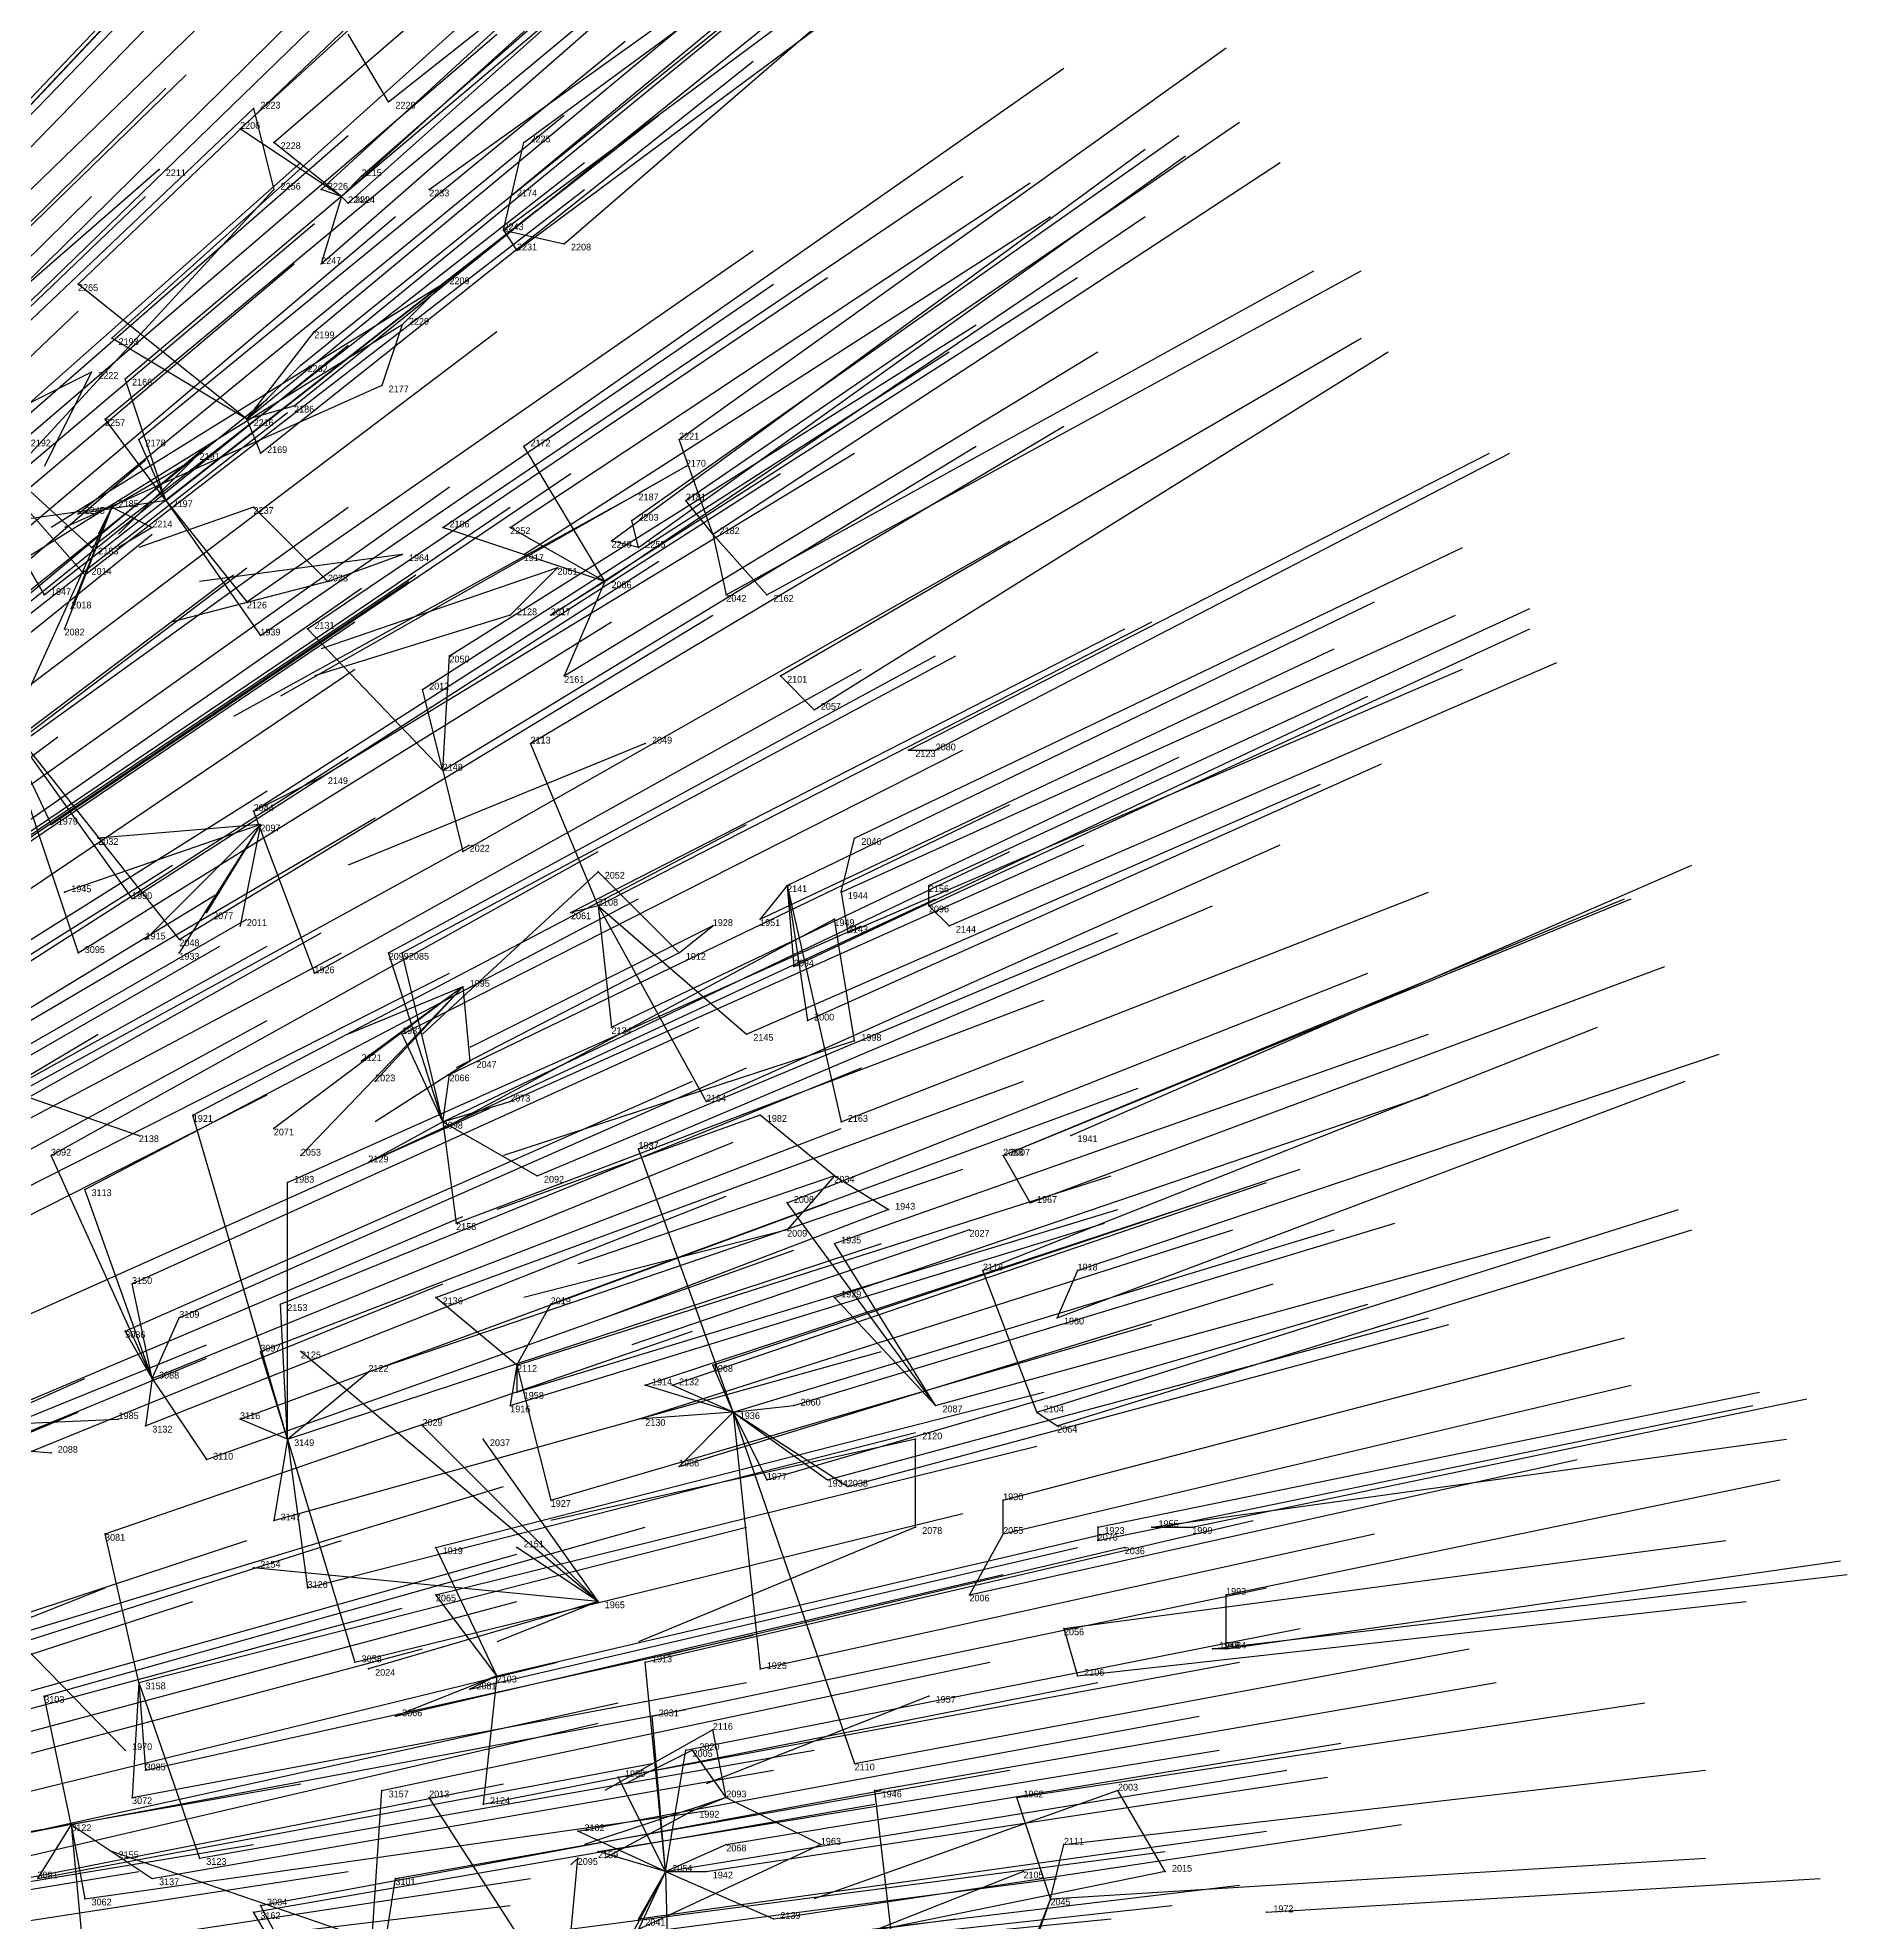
# Model space of a CAD drawing. Extents: x -0.5 to 0.59, y -0.5 to 0.58.
# Drawn here: x 0.311 to 0.579, y 0.0525 to 0.3315 of the extents above; entities that cross this region are included whole.
import ezdxf

# ---------------------------------------------------------------- set-up
doc = ezdxf.new("R2010")
doc.units = 0
for name, color, linetype in [('Facilities', 3, 'CONTINUOUS'), ('Facilities_lines', 3, 'CONTINUOUS'), ('Normals', 1, 'CONTINUOUS'), ('Source_points', 5, 'CONTINUOUS'), ('Text', 3, 'CONTINUOUS')]:
    doc.layers.add(name, color=color, linetype=linetype)

msp = doc.modelspace()

# ---------------------------------------------------------------- linework, layer by layer
at = {"layer": 'Facilities', "color": 3}
for p in [(0.343, 0.321, -1.25), (0.363, 0.322, -1.25), (0.329, 0.312, -1.25), (0.356, 0.308, -1.177), (0.369, 0.309, -1.203), (0.381, 0.308, -1.226), (0.38, 0.303, -1.25), (0.365, 0.289, -1.25), (0.319, 0.282, -1.25), (0.342, 0.275, -1.097), (0.407, 0.268, -1.25), (0.33, 0.263, -1.055), (0.322, 0.262, -1.25), (0.411, 0.258, -1.214), (0.4, 0.256, -1.188), (0.388, 0.253, -1.25), (0.354, 0.251, -1.25), (0.395, 0.251, -1.171), (0.421, 0.237, -1.208), (0.401, 0.227, -1.25), (0.44, 0.226, -1.236), (0.371, 0.223, -1.082), (0.343, 0.217, -1.014), (0.344, 0.215, -1.25), (0.422, 0.206, -1.173), (0.43, 0.205, -1.191), (0.394, 0.203, -1.108), (0.443, 0.203, -1.218), (0.406, 0.196, -1.25), (0.374, 0.191, -1.25), (0.432, 0.183, -1.25), (0.371, 0.171, -1.021), (0.464, 0.169, -1.235), (0.454, 0.166, -1.21), (0.429, 0.163, -1.25), (0.449, 0.155, -1.25), (0.465, 0.149, -1.221), (0.382, 0.135, -1.012), (0.328, 0.133, -0.885), (0.444, 0.129, -1.156), (0.414, 0.128, -1.083), (0.459, 0.128, -1.192), (0.348, 0.124, -0.924), (0.441, 0.111, -1.25), (0.454, 0.11, -1.167), (0.468, 0.111, -1.202), (0.476, 0.111, -1.222), (0.472, 0.108, -1.25), (0.394, 0.1, -1.25), (0.463, 0.096, -1.181), (0.487, 0.093, -1.24), (0.326, 0.088, -0.844), (0.379, 0.089, -0.972), (0.443, 0.086, -1.25), (0.413, 0.071, -1.25), (0.316, 0.067, -0.806), (0.404, 0.06, -1.021), (0.457, 0.06, -1.25), (0.478, 0.06, -1.25), (0.461, 0.056, -1.16), (0.493, 0.054, -1.241)]:
    msp.add_point(p, dxfattribs=at)
at = {"layer": 'Facilities_lines', "color": 3}
for p, q in [((0.363, 0.322, -1.25), (0.357, 0.332, -1.25)), ((0.343, 0.321, -1.25), (0.346, 0.309, -1.25)), ((0.356, 0.308, -1.177), (0.341, 0.318, -1.165)), ((0.356, 0.308, -1.177), (0.346, 0.316, -1.171)), ((0.38, 0.303, -1.25), (0.383, 0.316, -1.243)), ((0.356, 0.308, -1.177), (0.359, 0.311, -1.188)), ((0.356, 0.308, -1.177), (0.353, 0.309, -1.174)), ((0.356, 0.308, -1.177), (0.353, 0.298, -1.156)), ((0.356, 0.308, -1.177), (0.357, 0.307, -1.178)), ((0.38, 0.303, -1.25), (0.389, 0.301, -1.25)), ((0.38, 0.303, -1.25), (0.382, 0.3, -1.25)), ((0.342, 0.275, -1.097), (0.317, 0.295, -1.082)), ((0.365, 0.289, -1.25), (0.371, 0.295, -1.25)), ((0.342, 0.275, -1.097), (0.352, 0.288, -1.136)), ((0.365, 0.289, -1.25), (0.362, 0.28, -1.25)), ((0.342, 0.275, -1.097), (0.322, 0.287, -1.078)), ((0.319, 0.282, -1.25), (0.293, 0.269, -1.25)), ((0.342, 0.275, -1.097), (0.35, 0.283, -1.126)), ((0.33, 0.263, -1.055), (0.324, 0.281, -1.071)), ((0.295, 0.278, -1.012), (0.318, 0.252, -1.015)), ((0.295, 0.278, -1.012), (0.312, 0.249, -0.999)), ((0.295, 0.278, -1.012), (0.319, 0.256, -1.022)), ((0.342, 0.275, -1.097), (0.349, 0.277, -1.113)), ((0.33, 0.263, -1.055), (0.321, 0.275, -1.055)), ((0.342, 0.275, -1.097), (0.344, 0.27, -1.094)), ((0.33, 0.263, -1.055), (0.326, 0.272, -1.061)), ((0.395, 0.251, -1.171), (0.383, 0.271, -1.173)), ((0.411, 0.258, -1.214), (0.406, 0.272, -1.221)), ((0.322, 0.262, -1.25), (0.334, 0.269, -1.25)), ((0.407, 0.268, -1.25), (0.4, 0.264, -1.25)), ((0.33, 0.263, -1.055), (0.317, 0.261, -1.028)), ((0.33, 0.263, -1.055), (0.344, 0.243, -1.053)), ((0.33, 0.263, -1.055), (0.342, 0.248, -1.055)), ((0.411, 0.258, -1.214), (0.407, 0.263, -1.211)), ((0.322, 0.262, -1.25), (0.307, 0.229, -1.25)), ((0.322, 0.262, -1.25), (0.308, 0.26, -1.25)), ((0.322, 0.262, -1.25), (0.315, 0.244, -1.25)), ((0.322, 0.262, -1.25), (0.316, 0.247, -1.25)), ((0.322, 0.262, -1.25), (0.328, 0.259, -1.25)), ((0.354, 0.251, -1.25), (0.343, 0.262, -1.25)), ((0.4, 0.256, -1.188), (0.399, 0.26, -1.192)), ((0.395, 0.251, -1.171), (0.371, 0.259, -1.132)), ((0.395, 0.251, -1.171), (0.381, 0.259, -1.151)), ((0.4, 0.256, -1.188), (0.396, 0.257, -1.179)), ((0.411, 0.258, -1.214), (0.413, 0.249, -1.205)), ((0.411, 0.258, -1.214), (0.419, 0.249, -1.219)), ((0.354, 0.251, -1.25), (0.365, 0.255, -1.25)), ((0.395, 0.251, -1.171), (0.383, 0.255, -1.149)), ((0.388, 0.253, -1.25), (0.381, 0.246, -1.25)), ((0.395, 0.251, -1.171), (0.387, 0.246, -1.146)), ((0.395, 0.251, -1.171), (0.389, 0.237, -1.137)), ((0.371, 0.223, -1.082), (0.351, 0.244, -1.07)), ((0.371, 0.223, -1.082), (0.372, 0.24, -1.106)), ((0.371, 0.223, -1.082), (0.368, 0.235, -1.092)), ((0.421, 0.237, -1.208), (0.426, 0.232, -1.213)), ((0.305, 0.232, -0.958), (0.325, 0.204, -0.959)), ((0.305, 0.232, -0.958), (0.313, 0.215, -0.95)), ((0.305, 0.232, -0.958), (0.332, 0.198, -0.966)), ((0.305, 0.232, -0.958), (0.317, 0.196, -0.932)), ((0.394, 0.203, -1.108), (0.384, 0.227, -1.115)), ((0.44, 0.226, -1.236), (0.444, 0.226, -1.245)), ((0.343, 0.217, -1.014), (0.353, 0.222, -1.042)), ((0.371, 0.223, -1.082), (0.374, 0.211, -1.074)), ((0.344, 0.215, -1.25), (0.315, 0.205, -1.25)), ((0.344, 0.215, -1.25), (0.32, 0.213, -1.25)), ((0.344, 0.215, -1.25), (0.327, 0.198, -1.25)), ((0.344, 0.215, -1.25), (0.332, 0.196, -1.25)), ((0.344, 0.215, -1.25), (0.336, 0.202, -1.25)), ((0.344, 0.215, -1.25), (0.341, 0.2, -1.25)), ((0.343, 0.217, -1.014), (0.352, 0.193, -1.003)), ((0.43, 0.205, -1.191), (0.432, 0.213, -1.204)), ((0.406, 0.196, -1.25), (0.394, 0.208, -1.25)), ((0.422, 0.206, -1.173), (0.418, 0.201, -1.159)), ((0.422, 0.206, -1.173), (0.425, 0.186, -1.16)), ((0.422, 0.206, -1.173), (0.423, 0.194, -1.164)), ((0.422, 0.206, -1.173), (0.43, 0.171, -1.157)), ((0.43, 0.205, -1.191), (0.431, 0.199, -1.187)), ((0.443, 0.203, -1.218), (0.443, 0.206, -1.22)), ((0.394, 0.203, -1.108), (0.39, 0.202, -1.097)), ((0.394, 0.203, -1.108), (0.396, 0.185, -1.091)), ((0.394, 0.203, -1.108), (0.416, 0.184, -1.137)), ((0.394, 0.203, -1.108), (0.41, 0.174, -1.113)), ((0.432, 0.183, -1.25), (0.429, 0.201, -1.25)), ((0.443, 0.203, -1.218), (0.446, 0.2, -1.222)), ((0.406, 0.196, -1.25), (0.411, 0.2, -1.25)), ((0.371, 0.171, -1.021), (0.363, 0.196, -1.03)), ((0.371, 0.171, -1.021), (0.365, 0.196, -1.037)), ((0.374, 0.191, -1.25), (0.346, 0.17, -1.25)), ((0.374, 0.191, -1.25), (0.35, 0.166, -1.25)), ((0.374, 0.191, -1.25), (0.359, 0.18, -1.25)), ((0.374, 0.191, -1.25), (0.361, 0.177, -1.25)), ((0.374, 0.191, -1.25), (0.375, 0.18, -1.25)), ((0.268, 0.189, -1.25), (0.326, 0.169, -1.25)), ((0.371, 0.171, -1.021), (0.365, 0.184, -1.022)), ((0.371, 0.171, -1.021), (0.372, 0.178, -1.031)), ((0.371, 0.171, -1.021), (0.381, 0.174, -1.046)), ((0.348, 0.124, -0.924), (0.334, 0.172, -0.939)), ((0.371, 0.171, -1.021), (0.36, 0.165, -0.99)), ((0.371, 0.171, -1.021), (0.385, 0.163, -1.045)), ((0.371, 0.171, -1.021), (0.373, 0.156, -1.011)), ((0.429, 0.163, -1.25), (0.418, 0.172, -1.25)), ((0.328, 0.133, -0.885), (0.313, 0.166, -0.885)), ((0.414, 0.128, -1.083), (0.4, 0.167, -1.083)), ((0.454, 0.166, -1.21), (0.458, 0.159, -1.213)), ((0.454, 0.166, -1.21), (0.454, 0.166, -1.208)), ((0.348, 0.124, -0.924), (0.348, 0.162, -0.961)), ((0.429, 0.163, -1.25), (0.422, 0.155, -1.25)), ((0.429, 0.163, -1.25), (0.437, 0.158, -1.25)), ((0.328, 0.133, -0.885), (0.318, 0.161, -0.891)), ((0.444, 0.129, -1.156), (0.422, 0.159, -1.128)), ((0.444, 0.129, -1.156), (0.429, 0.153, -1.14)), ((0.459, 0.128, -1.192), (0.451, 0.149, -1.187)), ((0.465, 0.149, -1.221), (0.462, 0.142, -1.208)), ((0.328, 0.133, -0.885), (0.325, 0.147, -0.892)), ((0.348, 0.124, -0.924), (0.347, 0.144, -0.94)), ((0.382, 0.135, -1.012), (0.37, 0.145, -0.993)), ((0.382, 0.135, -1.012), (0.387, 0.144, -1.032)), ((0.444, 0.129, -1.156), (0.429, 0.145, -1.133)), ((0.328, 0.133, -0.885), (0.324, 0.14, -0.881)), ((0.328, 0.133, -0.885), (0.332, 0.142, -0.902)), ((0.348, 0.124, -0.924), (0.344, 0.137, -0.926)), ((0.394, 0.1, -1.25), (0.35, 0.137, -1.25)), ((0.348, 0.124, -0.924), (0.36, 0.134, -0.96)), ((0.382, 0.135, -1.012), (0.381, 0.129, -1.004)), ((0.382, 0.135, -1.012), (0.382, 0.131, -1.01)), ((0.382, 0.135, -1.012), (0.387, 0.115, -1.009)), ((0.414, 0.128, -1.083), (0.411, 0.135, -1.08)), ((0.328, 0.133, -0.885), (0.327, 0.126, -0.876)), ((0.328, 0.133, -0.885), (0.336, 0.121, -0.894)), ((0.414, 0.128, -1.083), (0.401, 0.132, -1.056)), ((0.414, 0.128, -1.083), (0.405, 0.132, -1.066)), ((0.414, 0.128, -1.083), (0.423, 0.129, -1.106)), ((0.278, 0.125, -1.25), (0.323, 0.127, -1.25)), ((0.348, 0.124, -0.924), (0.341, 0.127, -0.909)), ((0.394, 0.1, -1.25), (0.368, 0.126, -1.25)), ((0.414, 0.128, -1.083), (0.4, 0.127, -1.049)), ((0.414, 0.128, -1.083), (0.406, 0.12, -1.058)), ((0.414, 0.128, -1.083), (0.418, 0.09, -1.07)), ((0.414, 0.128, -1.083), (0.428, 0.118, -1.109)), ((0.414, 0.128, -1.083), (0.419, 0.118, -1.089)), ((0.414, 0.128, -1.083), (0.431, 0.117, -1.116)), ((0.414, 0.128, -1.083), (0.432, 0.076, -1.096)), ((0.459, 0.128, -1.192), (0.462, 0.126, -1.196)), ((0.278, 0.125, -1.25), (0.313, 0.122, -1.25)), ((0.278, 0.125, -1.25), (0.324, 0.078, -1.25)), ((0.348, 0.124, -0.924), (0.346, 0.112, -0.91)), ((0.348, 0.124, -0.924), (0.358, 0.091, -0.925)), ((0.348, 0.124, -0.924), (0.351, 0.102, -0.914)), ((0.394, 0.1, -1.25), (0.377, 0.124, -1.25)), ((0.441, 0.111, -1.25), (0.441, 0.124, -1.25)), ((0.454, 0.11, -1.167), (0.454, 0.115, -1.17)), ((0.326, 0.088, -0.844), (0.321, 0.11, -0.847)), ((0.454, 0.11, -1.167), (0.449, 0.101, -1.15)), ((0.468, 0.111, -1.202), (0.468, 0.109, -1.201)), ((0.476, 0.111, -1.222), (0.482, 0.111, -1.236)), ((0.379, 0.089, -0.972), (0.37, 0.108, -0.965)), ((0.394, 0.1, -1.25), (0.382, 0.108, -1.25)), ((0.394, 0.1, -1.25), (0.343, 0.105, -1.25)), ((0.379, 0.089, -0.972), (0.37, 0.101, -0.958)), ((0.487, 0.093, -1.24), (0.487, 0.101, -1.243)), ((0.394, 0.1, -1.25), (0.36, 0.09, -1.25)), ((0.463, 0.096, -1.181), (0.465, 0.089, -1.184)), ((0.487, 0.093, -1.24), (0.485, 0.093, -1.235)), ((0.404, 0.06, -1.021), (0.401, 0.091, -1.029)), ((0.326, 0.088, -0.844), (0.325, 0.071, -0.831)), ((0.326, 0.088, -0.844), (0.327, 0.075, -0.838)), ((0.326, 0.088, -0.844), (0.335, 0.062, -0.852)), ((0.379, 0.089, -0.972), (0.364, 0.083, -0.934)), ((0.379, 0.089, -0.972), (0.375, 0.087, -0.963)), ((0.379, 0.089, -0.972), (0.377, 0.07, -0.959)), ((0.316, 0.067, -0.806), (0.312, 0.086, -0.809)), ((0.404, 0.06, -1.021), (0.402, 0.083, -1.027)), ((0.413, 0.071, -1.25), (0.411, 0.081, -1.25)), ((0.404, 0.06, -1.021), (0.407, 0.078, -1.036)), ((0.413, 0.071, -1.25), (0.408, 0.078, -1.25)), ((0.404, 0.06, -1.021), (0.397, 0.074, -1.01)), ((0.359, 0.027, -0.899), (0.362, 0.072, -0.923)), ((0.389, 0.04, -1.25), (0.369, 0.071, -1.25)), ((0.413, 0.071, -1.25), (0.408, 0.069, -1.25)), ((0.413, 0.071, -1.25), (0.427, 0.064, -1.25)), ((0.441, 0.02, -1.103), (0.435, 0.072, -1.103)), ((0.461, 0.056, -1.16), (0.456, 0.071, -1.154)), ((0.478, 0.06, -1.25), (0.471, 0.072, -1.25)), ((0.316, 0.067, -0.806), (0.306, 0.065, -0.783)), ((0.316, 0.067, -0.806), (0.311, 0.059, -0.791)), ((0.316, 0.067, -0.806), (0.318, 0.056, -0.808)), ((0.316, 0.067, -0.806), (0.328, 0.059, -0.833)), ((0.316, 0.067, -0.806), (0.319, 0.035, -0.801)), ((0.404, 0.06, -1.021), (0.391, 0.066, -0.992)), ((0.389, 0.04, -1.25), (0.322, 0.063, -1.25)), ((0.389, 0.04, -1.25), (0.391, 0.062, -1.25)), ((0.404, 0.06, -1.021), (0.394, 0.063, -0.997)), ((0.404, 0.06, -1.021), (0.413, 0.064, -1.044)), ((0.461, 0.056, -1.16), (0.463, 0.064, -1.167)), ((0.359, 0.027, -0.899), (0.364, 0.059, -0.922)), ((0.404, 0.06, -1.021), (0.396, 0.043, -0.996)), ((0.404, 0.06, -1.021), (0.397, 0.047, -0.998)), ((0.404, 0.06, -1.021), (0.4, 0.053, -1.009)), ((0.404, 0.06, -1.021), (0.41, 0.06, -1.036)), ((0.404, 0.06, -1.021), (0.405, 0.021, -1.013)), ((0.404, 0.06, -1.021), (0.42, 0.053, -1.059)), ((0.461, 0.056, -1.16), (0.454, 0.038, -1.14)), ((0.461, 0.056, -1.16), (0.455, 0.039, -1.141)), ((0.359, 0.027, -0.899), (0.343, 0.054, -0.869)), ((0.359, 0.027, -0.899), (0.344, 0.055, -0.872))]:
    msp.add_line(p, q, dxfattribs=at)
at = {"layer": 'Normals', "color": 1}
for p, q in [((0.306, 0.316, -1.101), (0.371, 0.383, -1.063)), ((0.341, 0.318, -1.165), (0.412, 0.383, -1.138)), ((0.346, 0.316, -1.171), (0.419, 0.379, -1.147)), ((0.353, 0.309, -1.174), (0.425, 0.375, -1.152)), ((0.356, 0.308, -1.177), (0.429, 0.374, -1.16)), ((0.359, 0.311, -1.188), (0.433, 0.376, -1.173)), ((0.383, 0.316, -1.243), (0.462, 0.374, -1.265)), ((0.357, 0.307, -1.178), (0.431, 0.373, -1.163)), ((0.381, 0.308, -1.226), (0.457, 0.371, -1.243)), ((0.363, 0.322, -1.25), (0.421, 0.368, -1.317)), ((0.369, 0.309, -1.203), (0.45, 0.367, -1.207)), ((0.285, 0.295, -1.025), (0.349, 0.363, -0.989)), ((0.284, 0.294, -1.022), (0.348, 0.362, -0.986)), ((0.353, 0.298, -1.156), (0.425, 0.361, -1.127)), ((0.317, 0.295, -1.082), (0.384, 0.359, -1.045)), ((0.389, 0.301, -1.25), (0.455, 0.358, -1.299)), ((0.303, 0.289, -1.046), (0.369, 0.354, -1.01)), ((0.38, 0.303, -1.25), (0.446, 0.352, -1.307)), ((0.322, 0.287, -1.078), (0.391, 0.349, -1.041)), ((0.382, 0.3, -1.25), (0.448, 0.349, -1.307)), ((0.352, 0.288, -1.136), (0.423, 0.347, -1.099)), ((0.277, 0.277, -0.979), (0.344, 0.342, -0.942)), ((0.295, 0.278, -1.012), (0.361, 0.342, -0.975)), ((0.324, 0.281, -1.071), (0.395, 0.341, -1.035)), ((0.35, 0.283, -1.126), (0.422, 0.341, -1.088)), ((0.267, 0.271, -0.952), (0.332, 0.338, -0.914)), ((0.349, 0.277, -1.113), (0.421, 0.335, -1.076)), ((0.256, 0.266, -0.923), (0.32, 0.333, -0.885)), ((0.321, 0.275, -1.055), (0.392, 0.334, -1.018)), ((0.342, 0.275, -1.097), (0.414, 0.334, -1.06)), ((0.309, 0.272, -1.029), (0.379, 0.332, -0.992)), ((0.326, 0.272, -1.061), (0.398, 0.331, -1.023)), ((0.406, 0.272, -1.221), (0.487, 0.33, -1.227)), ((0.344, 0.27, -1.094), (0.417, 0.328, -1.057)), ((0.383, 0.271, -1.173), (0.463, 0.327, -1.152)), ((0.264, 0.259, -0.925), (0.33, 0.324, -0.887)), ((0.267, 0.262, -0.934), (0.333, 0.326, -0.897)), ((0.343, 0.321, -1.25), (0.304, 0.284, -1.166)), ((0.317, 0.261, -1.028), (0.389, 0.32, -0.99)), ((0.33, 0.263, -1.055), (0.403, 0.32, -1.017)), ((0.407, 0.263, -1.211), (0.489, 0.319, -1.21)), ((0.287, 0.256, -0.961), (0.357, 0.317, -0.924)), ((0.399, 0.26, -1.192), (0.48, 0.317, -1.178)), ((0.28, 0.251, -0.941), (0.35, 0.313, -0.904)), ((0.319, 0.256, -1.022), (0.392, 0.313, -0.985)), ((0.396, 0.257, -1.179), (0.475, 0.315, -1.163)), ((0.4, 0.256, -1.188), (0.481, 0.314, -1.176)), ((0.411, 0.258, -1.214), (0.495, 0.313, -1.214)), ((0.329, 0.312, -1.25), (0.29, 0.278, -1.164)), ((0.371, 0.259, -1.132), (0.448, 0.311, -1.095)), ((0.381, 0.259, -1.151), (0.458, 0.31, -1.114)), ((0.253, 0.243, -0.878), (0.319, 0.308, -0.839)), ((0.26, 0.244, -0.892), (0.327, 0.308, -0.854)), ((0.346, 0.309, -1.25), (0.31, 0.27, -1.165)), ((0.318, 0.252, -1.015), (0.392, 0.309, -0.978)), ((0.293, 0.245, -0.955), (0.364, 0.305, -0.919)), ((0.312, 0.249, -0.999), (0.385, 0.306, -0.961)), ((0.383, 0.255, -1.149), (0.461, 0.305, -1.112)), ((0.395, 0.251, -1.171), (0.475, 0.305, -1.146)), ((0.281, 0.244, -0.931), (0.352, 0.304, -0.893)), ((0.342, 0.248, -1.055), (0.417, 0.3, -1.016)), ((0.278, 0.238, -0.916), (0.349, 0.298, -0.879)), ((0.351, 0.244, -1.07), (0.428, 0.296, -1.032)), ((0.387, 0.246, -1.146), (0.465, 0.296, -1.109)), ((0.413, 0.249, -1.205), (0.5, 0.297, -1.205)), ((0.419, 0.249, -1.219), (0.507, 0.297, -1.228)), ((0.371, 0.295, -1.25), (0.313, 0.259, -1.177)), ((0.344, 0.243, -1.053), (0.42, 0.295, -1.014)), ((0.25, 0.227, -0.844), (0.317, 0.291, -0.805)), ((0.305, 0.232, -0.958), (0.379, 0.288, -0.921)), ((0.365, 0.289, -1.25), (0.307, 0.253, -1.177)), ((0.372, 0.24, -1.106), (0.45, 0.289, -1.069)), ((0.285, 0.228, -0.912), (0.357, 0.286, -0.875)), ((0.368, 0.235, -1.092), (0.446, 0.285, -1.054)), ((0.389, 0.237, -1.137), (0.468, 0.285, -1.1)), ((0.421, 0.237, -1.208), (0.507, 0.287, -1.213)), ((0.426, 0.232, -1.213), (0.511, 0.285, -1.222)), ((0.319, 0.282, -1.25), (0.312, 0.268, -1.151)), ((0.362, 0.28, -1.25), (0.315, 0.259, -1.165)), ((0.273, 0.22, -0.876), (0.345, 0.278, -0.838)), ((0.275, 0.219, -0.879), (0.348, 0.276, -0.842)), ((0.384, 0.227, -1.115), (0.463, 0.274, -1.077)), ((0.265, 0.212, -0.848), (0.336, 0.271, -0.81)), ((0.371, 0.223, -1.082), (0.45, 0.271, -1.044)), ((0.257, 0.209, -0.828), (0.327, 0.269, -0.79)), ((0.334, 0.269, -1.25), (0.323, 0.258, -1.151)), ((0.407, 0.268, -1.25), (0.347, 0.234, -1.178)), ((0.353, 0.222, -1.042), (0.432, 0.27, -1.005)), ((0.44, 0.226, -1.236), (0.526, 0.27, -1.263)), ((0.444, 0.226, -1.245), (0.529, 0.27, -1.272)), ((0.313, 0.215, -0.95), (0.39, 0.267, -0.913)), ((0.343, 0.217, -1.014), (0.421, 0.267, -0.977)), ((0.296, 0.211, -0.908), (0.372, 0.265, -0.873)), ((0.4, 0.264, -1.25), (0.34, 0.231, -1.176)), ((0.282, 0.208, -0.875), (0.357, 0.262, -0.839)), ((0.304, 0.21, -0.924), (0.381, 0.262, -0.888)), ((0.322, 0.262, -1.25), (0.32, 0.258, -1.15)), ((0.343, 0.262, -1.25), (0.326, 0.256, -1.152)), ((0.256, 0.2, -0.812), (0.328, 0.258, -0.774)), ((0.328, 0.259, -1.25), (0.323, 0.256, -1.15)), ((0.374, 0.211, -1.074), (0.455, 0.257, -1.036)), ((0.325, 0.204, -0.959), (0.403, 0.254, -0.922)), ((0.365, 0.255, -1.25), (0.335, 0.251, -1.155)), ((0.432, 0.213, -1.204), (0.522, 0.256, -1.212)), ((0.266, 0.196, -0.826), (0.34, 0.252, -0.788)), ((0.268, 0.197, -0.831), (0.342, 0.253, -0.794)), ((0.29, 0.2, -0.88), (0.367, 0.252, -0.844)), ((0.388, 0.253, -1.25), (0.353, 0.241, -1.157)), ((0.283, 0.197, -0.862), (0.359, 0.25, -0.826)), ((0.289, 0.199, -0.877), (0.366, 0.251, -0.841)), ((0.354, 0.251, -1.25), (0.331, 0.245, -1.153)), ((0.316, 0.247, -1.25), (0.316, 0.247, -1.15)), ((0.332, 0.198, -0.966), (0.411, 0.246, -0.929)), ((0.381, 0.246, -1.25), (0.352, 0.237, -1.155)), ((0.422, 0.206, -1.173), (0.509, 0.248, -1.148)), ((0.43, 0.205, -1.191), (0.521, 0.246, -1.183)), ((0.443, 0.206, -1.22), (0.532, 0.247, -1.237)), ((0.281, 0.193, -0.852), (0.358, 0.245, -0.815)), ((0.315, 0.244, -1.25), (0.315, 0.244, -1.15)), ((0.317, 0.196, -0.932), (0.396, 0.245, -0.895)), ((0.39, 0.202, -1.097), (0.472, 0.244, -1.06)), ((0.394, 0.203, -1.108), (0.476, 0.245, -1.07)), ((0.443, 0.203, -1.218), (0.532, 0.244, -1.235)), ((0.363, 0.196, -1.03), (0.444, 0.24, -0.993)), ((0.365, 0.196, -1.037), (0.447, 0.24, -0.999)), ((0.418, 0.201, -1.159), (0.503, 0.241, -1.125)), ((0.281, 0.186, -0.842), (0.358, 0.238, -0.805)), ((0.352, 0.193, -1.003), (0.433, 0.238, -0.966)), ((0.431, 0.199, -1.187), (0.522, 0.238, -1.174)), ((0.446, 0.2, -1.222), (0.536, 0.239, -1.242)), ((0.423, 0.194, -1.164), (0.508, 0.234, -1.131)), ((0.24, 0.173, -0.74), (0.314, 0.228, -0.702)), ((0.401, 0.227, -1.25), (0.357, 0.209, -1.162)), ((0.365, 0.184, -1.022), (0.448, 0.226, -0.985)), ((0.279, 0.175, -0.822), (0.357, 0.225, -0.785)), ((0.396, 0.185, -1.091), (0.48, 0.225, -1.055)), ((0.425, 0.186, -1.16), (0.51, 0.224, -1.123)), ((0.416, 0.184, -1.137), (0.501, 0.221, -1.099)), ((0.267, 0.171, -0.793), (0.345, 0.22, -0.755)), ((0.372, 0.178, -1.031), (0.455, 0.218, -0.993)), ((0.281, 0.169, -0.819), (0.361, 0.216, -0.782)), ((0.334, 0.172, -0.939), (0.416, 0.215, -0.902)), ((0.344, 0.215, -1.25), (0.342, 0.213, -1.15)), ((0.32, 0.213, -1.25), (0.32, 0.213, -1.15)), ((0.293, 0.167, -0.844), (0.375, 0.212, -0.807)), ((0.313, 0.166, -0.885), (0.394, 0.211, -0.848)), ((0.371, 0.171, -1.021), (0.455, 0.211, -0.983)), ((0.381, 0.174, -1.046), (0.466, 0.212, -1.01)), ((0.41, 0.174, -1.113), (0.495, 0.212, -1.077)), ((0.253, 0.16, -0.749), (0.331, 0.209, -0.71)), ((0.394, 0.208, -1.25), (0.368, 0.184, -1.156)), ((0.464, 0.169, -1.235), (0.556, 0.209, -1.244)), ((0.259, 0.157, -0.758), (0.338, 0.205, -0.719)), ((0.315, 0.205, -1.25), (0.315, 0.205, -1.15)), ((0.318, 0.161, -0.891), (0.4, 0.204, -0.854)), ((0.36, 0.165, -0.99), (0.444, 0.204, -0.952)), ((0.43, 0.171, -1.157), (0.517, 0.205, -1.121)), ((0.454, 0.166, -1.208), (0.546, 0.204, -1.2)), ((0.454, 0.166, -1.21), (0.547, 0.204, -1.203)), ((0.262, 0.155, -0.761), (0.342, 0.201, -0.722)), ((0.336, 0.202, -1.25), (0.336, 0.202, -1.15)), ((0.429, 0.201, -1.25), (0.373, 0.171, -1.172)), ((0.4, 0.167, -1.083), (0.485, 0.203, -1.046)), ((0.273, 0.154, -0.783), (0.353, 0.199, -0.744)), ((0.341, 0.2, -1.25), (0.341, 0.2, -1.15)), ((0.348, 0.162, -0.961), (0.433, 0.2, -0.923)), ((0.411, 0.2, -1.25), (0.375, 0.182, -1.159)), ((0.385, 0.163, -1.045), (0.471, 0.199, -1.009)), ((0.258, 0.151, -0.748), (0.338, 0.197, -0.709)), ((0.264, 0.152, -0.762), (0.345, 0.197, -0.723)), ((0.275, 0.153, -0.786), (0.356, 0.196, -0.747)), ((0.327, 0.198, -1.25), (0.327, 0.198, -1.15)), ((0.332, 0.196, -1.25), (0.332, 0.196, -1.15)), ((0.406, 0.196, -1.25), (0.373, 0.179, -1.157)), ((0.289, 0.151, -0.816), (0.372, 0.193, -0.779)), ((0.422, 0.159, -1.128), (0.508, 0.193, -1.091)), ((0.458, 0.159, -1.213), (0.552, 0.194, -1.207)), ((0.374, 0.191, -1.25), (0.357, 0.184, -1.152)), ((0.373, 0.156, -1.011), (0.46, 0.189, -0.973)), ((0.264, 0.142, -0.749), (0.345, 0.186, -0.712)), ((0.325, 0.147, -0.892), (0.409, 0.185, -0.854)), ((0.451, 0.149, -1.187), (0.542, 0.185, -1.168)), ((0.241, 0.137, -0.692), (0.32, 0.184, -0.653)), ((0.432, 0.183, -1.25), (0.38, 0.166, -1.167)), ((0.429, 0.153, -1.14), (0.517, 0.184, -1.102)), ((0.332, 0.142, -0.902), (0.416, 0.179, -0.864)), ((0.347, 0.144, -0.94), (0.433, 0.179, -0.902)), ((0.359, 0.18, -1.25), (0.359, 0.18, -1.15)), ((0.375, 0.18, -1.25), (0.361, 0.171, -1.151)), ((0.465, 0.149, -1.221), (0.56, 0.181, -1.22)), ((0.324, 0.14, -0.881), (0.408, 0.177, -0.842)), ((0.361, 0.177, -1.25), (0.361, 0.177, -1.15)), ((0.37, 0.145, -0.993), (0.457, 0.177, -0.956)), ((0.387, 0.144, -1.032), (0.474, 0.176, -0.994)), ((0.462, 0.142, -1.208), (0.555, 0.177, -1.2)), ((0.262, 0.133, -0.735), (0.345, 0.175, -0.698)), ((0.293, 0.135, -0.808), (0.378, 0.173, -0.771)), ((0.429, 0.145, -1.133), (0.517, 0.175, -1.096)), ((0.418, 0.172, -1.25), (0.379, 0.158, -1.159)), ((0.326, 0.169, -1.25), (0.326, 0.169, -1.15)), ((0.328, 0.133, -0.885), (0.414, 0.168, -0.847)), ((0.344, 0.137, -0.926), (0.43, 0.17, -0.887)), ((0.346, 0.17, -1.25), (0.346, 0.17, -1.15)), ((0.35, 0.166, -1.25), (0.35, 0.166, -1.15)), ((0.36, 0.134, -0.96), (0.448, 0.164, -0.923)), ((0.382, 0.135, -1.012), (0.47, 0.163, -0.974)), ((0.429, 0.163, -1.25), (0.391, 0.15, -1.158)), ((0.405, 0.132, -1.066), (0.493, 0.162, -1.028)), ((0.411, 0.135, -1.08), (0.498, 0.164, -1.043)), ((0.327, 0.126, -0.876), (0.413, 0.16, -0.837)), ((0.401, 0.132, -1.056), (0.489, 0.161, -1.018)), ((0.289, 0.121, -0.783), (0.374, 0.157, -0.746)), ((0.341, 0.127, -0.909), (0.428, 0.159, -0.871)), ((0.382, 0.131, -1.01), (0.471, 0.158, -0.972)), ((0.437, 0.158, -1.25), (0.395, 0.142, -1.161)), ((0.459, 0.128, -1.192), (0.554, 0.158, -1.176)), ((0.381, 0.129, -1.004), (0.469, 0.156, -0.967)), ((0.422, 0.155, -1.25), (0.383, 0.145, -1.159)), ((0.449, 0.155, -1.25), (0.399, 0.138, -1.165)), ((0.4, 0.127, -1.049), (0.488, 0.155, -1.011)), ((0.414, 0.128, -1.083), (0.503, 0.155, -1.046)), ((0.423, 0.129, -1.106), (0.512, 0.156, -1.069)), ((0.444, 0.129, -1.156), (0.535, 0.154, -1.123)), ((0.462, 0.126, -1.196), (0.556, 0.155, -1.183)), ((0.336, 0.121, -0.894), (0.423, 0.152, -0.856)), ((0.348, 0.124, -0.924), (0.436, 0.153, -0.886)), ((0.285, 0.112, -0.765), (0.371, 0.147, -0.728)), ((0.406, 0.12, -1.058), (0.494, 0.147, -1.02)), ((0.419, 0.118, -1.089), (0.508, 0.144, -1.052)), ((0.321, 0.11, -0.847), (0.408, 0.14, -0.81)), ((0.387, 0.115, -1.009), (0.476, 0.141, -0.971)), ((0.428, 0.118, -1.109), (0.517, 0.142, -1.072)), ((0.431, 0.117, -1.116), (0.52, 0.141, -1.079)), ((0.25, 0.103, -0.676), (0.336, 0.138, -0.638)), ((0.346, 0.112, -0.91), (0.436, 0.137, -0.873)), ((0.35, 0.137, -1.25), (0.35, 0.137, -1.15)), ((0.454, 0.115, -1.17), (0.546, 0.139, -1.141)), ((0.251, 0.101, -0.675), (0.336, 0.136, -0.637)), ((0.233, 0.095, -0.63), (0.318, 0.133, -0.593)), ((0.454, 0.11, -1.167), (0.547, 0.132, -1.138)), ((0.37, 0.108, -0.965), (0.46, 0.131, -0.927)), ((0.468, 0.111, -1.202), (0.566, 0.131, -1.21)), ((0.468, 0.109, -1.201), (0.565, 0.129, -1.208)), ((0.482, 0.111, -1.236), (0.573, 0.13, -1.273)), ((0.231, 0.092, -0.622), (0.317, 0.128, -0.585)), ((0.323, 0.127, -1.25), (0.323, 0.127, -1.15)), ((0.368, 0.126, -1.25), (0.368, 0.126, -1.15)), ((0.351, 0.102, -0.914), (0.441, 0.125, -0.877)), ((0.37, 0.101, -0.958), (0.459, 0.123, -0.92)), ((0.377, 0.124, -1.25), (0.377, 0.124, -1.15)), ((0.441, 0.124, -1.25), (0.387, 0.112, -1.167)), ((0.476, 0.111, -1.222), (0.57, 0.124, -1.253)), ((0.313, 0.122, -1.25), (0.313, 0.122, -1.15)), ((0.449, 0.101, -1.15), (0.539, 0.121, -1.112)), ((0.487, 0.101, -1.243), (0.569, 0.118, -1.298)), ((0.291, 0.09, -0.762), (0.38, 0.117, -0.724)), ((0.358, 0.091, -0.925), (0.448, 0.113, -0.887)), ((0.401, 0.091, -1.029), (0.491, 0.112, -0.991)), ((0.254, 0.08, -0.667), (0.342, 0.109, -0.629)), ((0.268, 0.081, -0.699), (0.356, 0.109, -0.662)), ((0.312, 0.086, -0.809), (0.401, 0.111, -0.771)), ((0.326, 0.088, -0.844), (0.416, 0.111, -0.808)), ((0.379, 0.089, -0.972), (0.469, 0.11, -0.935)), ((0.441, 0.111, -1.25), (0.4, 0.094, -1.16)), ((0.418, 0.09, -1.07), (0.509, 0.11, -1.033)), ((0.463, 0.096, -1.181), (0.561, 0.109, -1.168)), ((0.293, 0.082, -0.761), (0.382, 0.107, -0.723)), ((0.375, 0.087, -0.963), (0.465, 0.108, -0.925)), ((0.382, 0.108, -1.25), (0.382, 0.108, -1.15)), ((0.472, 0.108, -1.25), (0.404, 0.092, -1.178)), ((0.343, 0.105, -1.25), (0.343, 0.105, -1.15)), ((0.364, 0.083, -0.934), (0.454, 0.104, -0.895)), ((0.485, 0.093, -1.235), (0.579, 0.104, -1.268)), ((0.487, 0.093, -1.24), (0.578, 0.106, -1.279)), ((0.235, 0.068, -0.611), (0.321, 0.102, -0.574)), ((0.402, 0.083, -1.027), (0.493, 0.102, -0.99)), ((0.245, 0.071, -0.639), (0.334, 0.1, -0.603)), ((0.276, 0.075, -0.714), (0.365, 0.099, -0.677)), ((0.292, 0.076, -0.754), (0.382, 0.1, -0.717)), ((0.394, 0.1, -1.25), (0.379, 0.094, -1.151)), ((0.465, 0.089, -1.184), (0.564, 0.1, -1.171)), ((0.327, 0.075, -0.838), (0.417, 0.095, -0.801)), ((0.407, 0.078, -1.036), (0.498, 0.096, -0.999)), ((0.278, 0.069, -0.715), (0.368, 0.093, -0.679)), ((0.432, 0.076, -1.096), (0.523, 0.093, -1.06)), ((0.298, 0.069, -0.764), (0.388, 0.091, -0.726)), ((0.36, 0.09, -1.25), (0.36, 0.09, -1.15)), ((0.362, 0.072, -0.923), (0.452, 0.091, -0.884)), ((0.397, 0.074, -1.01), (0.489, 0.091, -0.973)), ((0.325, 0.071, -0.831), (0.416, 0.088, -0.794)), ((0.377, 0.07, -0.959), (0.468, 0.088, -0.921)), ((0.435, 0.072, -1.103), (0.527, 0.088, -1.067)), ((0.306, 0.065, -0.783), (0.397, 0.085, -0.745)), ((0.316, 0.067, -0.806), (0.407, 0.084, -0.769)), ((0.443, 0.086, -1.25), (0.41, 0.073, -1.156)), ((0.456, 0.071, -1.154), (0.549, 0.085, -1.119)), ((0.304, 0.061, -0.775), (0.394, 0.082, -0.737)), ((0.391, 0.066, -0.992), (0.483, 0.083, -0.955)), ((0.411, 0.081, -1.25), (0.395, 0.072, -1.152)), ((0.413, 0.064, -1.044), (0.504, 0.079, -1.007)), ((0.311, 0.059, -0.791), (0.402, 0.076, -0.754)), ((0.324, 0.078, -1.25), (0.324, 0.078, -1.15)), ((0.335, 0.062, -0.852), (0.426, 0.078, -0.815)), ((0.394, 0.063, -0.997), (0.486, 0.078, -0.96)), ((0.408, 0.078, -1.25), (0.398, 0.073, -1.151)), ((0.259, 0.057, -0.663), (0.35, 0.073, -0.625)), ((0.289, 0.055, -0.737), (0.38, 0.073, -0.699)), ((0.328, 0.059, -0.833), (0.42, 0.075, -0.796)), ((0.364, 0.059, -0.922), (0.455, 0.075, -0.883)), ((0.404, 0.06, -1.021), (0.496, 0.075, -0.985)), ((0.41, 0.06, -1.036), (0.502, 0.074, -1)), ((0.463, 0.064, -1.167), (0.558, 0.075, -1.139)), ((0.343, 0.054, -0.869), (0.435, 0.07, -0.832)), ((0.344, 0.055, -0.872), (0.436, 0.072, -0.835)), ((0.369, 0.071, -1.25), (0.369, 0.071, -1.15)), ((0.413, 0.071, -1.25), (0.392, 0.064, -1.153)), ((0.471, 0.072, -1.25), (0.426, 0.056, -1.162)), ((0.318, 0.056, -0.808), (0.41, 0.069, -0.77)), ((0.408, 0.069, -1.25), (0.395, 0.062, -1.151)), ((0.42, 0.053, -1.059), (0.513, 0.067, -1.023)), ((0.4, 0.053, -1.009), (0.493, 0.066, -0.973)), ((0.252, 0.049, -0.641), (0.343, 0.064, -0.604)), ((0.322, 0.063, -1.25), (0.322, 0.063, -1.15)), ((0.386, 0.051, -0.973), (0.478, 0.063, -0.935)), ((0.391, 0.062, -1.25), (0.39, 0.061, -1.15)), ((0.427, 0.064, -1.25), (0.399, 0.051, -1.155)), ((0.461, 0.056, -1.16), (0.558, 0.062, -1.137)), ((0.234, 0.045, -0.596), (0.326, 0.06, -0.56)), ((0.266, 0.046, -0.676), (0.357, 0.06, -0.637)), ((0.292, 0.045, -0.74), (0.384, 0.059, -0.701)), ((0.37, 0.047, -0.931), (0.462, 0.059, -0.894)), ((0.478, 0.06, -1.25), (0.419, 0.048, -1.17)), ((0.457, 0.06, -1.25), (0.419, 0.045, -1.159)), ((0.493, 0.054, -1.241), (0.575, 0.059, -1.299)), ((0.397, 0.047, -0.998), (0.489, 0.058, -0.962)), ((0.289, 0.044, -0.731), (0.381, 0.055, -0.693)), ((0.387, 0.045, -0.974), (0.479, 0.055, -0.937)), ((0.355, 0.041, -0.893), (0.447, 0.053, -0.856)), ((0.378, 0.044, -0.951), (0.47, 0.053, -0.914))]:
    msp.add_line(p, q, dxfattribs=at)
at = {"layer": 'Source_points', "color": 5}
for p in [(0.341, 0.318, -1.165), (0.346, 0.316, -1.171), (0.383, 0.316, -1.243), (0.359, 0.311, -1.188), (0.346, 0.309, -1.25), (0.353, 0.309, -1.174), (0.357, 0.307, -1.178), (0.382, 0.3, -1.25), (0.389, 0.301, -1.25), (0.353, 0.298, -1.156), (0.317, 0.295, -1.082), (0.371, 0.295, -1.25), (0.352, 0.288, -1.136), (0.322, 0.287, -1.078), (0.35, 0.283, -1.126), (0.324, 0.281, -1.071), (0.362, 0.28, -1.25), (0.349, 0.277, -1.113), (0.321, 0.275, -1.055), (0.326, 0.272, -1.061), (0.383, 0.271, -1.173), (0.406, 0.272, -1.221), (0.334, 0.269, -1.25), (0.344, 0.27, -1.094), (0.4, 0.264, -1.25), (0.407, 0.263, -1.211), (0.317, 0.261, -1.028), (0.343, 0.262, -1.25), (0.399, 0.26, -1.192), (0.328, 0.259, -1.25), (0.371, 0.259, -1.132), (0.381, 0.259, -1.151), (0.396, 0.257, -1.179), (0.319, 0.256, -1.022), (0.365, 0.255, -1.25), (0.383, 0.255, -1.149), (0.318, 0.252, -1.015), (0.312, 0.249, -0.999), (0.413, 0.249, -1.205), (0.419, 0.249, -1.219), (0.316, 0.247, -1.25), (0.342, 0.248, -1.055), (0.381, 0.246, -1.25), (0.387, 0.246, -1.146), (0.315, 0.244, -1.25), (0.344, 0.243, -1.053), (0.351, 0.244, -1.07), (0.372, 0.24, -1.106), (0.368, 0.235, -1.092), (0.389, 0.237, -1.137), (0.426, 0.232, -1.213), (0.384, 0.227, -1.115), (0.444, 0.226, -1.245), (0.353, 0.222, -1.042), (0.313, 0.215, -0.95), (0.32, 0.213, -1.25), (0.432, 0.213, -1.204), (0.374, 0.211, -1.074), (0.394, 0.208, -1.25), (0.315, 0.205, -1.25), (0.325, 0.204, -0.959), (0.443, 0.206, -1.22), (0.336, 0.202, -1.25), (0.39, 0.202, -1.097), (0.418, 0.201, -1.159), (0.429, 0.201, -1.25), (0.341, 0.2, -1.25), (0.411, 0.2, -1.25), (0.431, 0.199, -1.187), (0.446, 0.2, -1.222), (0.317, 0.196, -0.932), (0.327, 0.198, -1.25), (0.332, 0.198, -0.966), (0.332, 0.196, -1.25), (0.363, 0.196, -1.03), (0.365, 0.196, -1.037), (0.352, 0.193, -1.003), (0.423, 0.194, -1.164), (0.396, 0.185, -1.091), (0.425, 0.186, -1.16), (0.365, 0.184, -1.022), (0.416, 0.184, -1.137), (0.359, 0.18, -1.25), (0.375, 0.18, -1.25), (0.361, 0.177, -1.25), (0.372, 0.178, -1.031), (0.381, 0.174, -1.046), (0.41, 0.174, -1.113), (0.334, 0.172, -0.939), (0.418, 0.172, -1.25), (0.43, 0.171, -1.157), (0.326, 0.169, -1.25), (0.346, 0.17, -1.25), (0.313, 0.166, -0.885), (0.35, 0.166, -1.25), (0.36, 0.165, -0.99), (0.4, 0.167, -1.083), (0.454, 0.166, -1.208), (0.348, 0.162, -0.961), (0.385, 0.163, -1.045), (0.318, 0.161, -0.891), (0.422, 0.159, -1.128), (0.437, 0.158, -1.25), (0.458, 0.159, -1.213), (0.373, 0.156, -1.011), (0.422, 0.155, -1.25), (0.429, 0.153, -1.14), (0.451, 0.149, -1.187), (0.325, 0.147, -0.892), (0.347, 0.144, -0.94), (0.37, 0.145, -0.993), (0.387, 0.144, -1.032), (0.429, 0.145, -1.133), (0.324, 0.14, -0.881), (0.332, 0.142, -0.902), (0.462, 0.142, -1.208), (0.344, 0.137, -0.926), (0.35, 0.137, -1.25), (0.36, 0.134, -0.96), (0.411, 0.135, -1.08), (0.401, 0.132, -1.056), (0.405, 0.132, -1.066), (0.381, 0.129, -1.004), (0.382, 0.131, -1.01), (0.423, 0.129, -1.106), (0.323, 0.127, -1.25), (0.327, 0.126, -0.876), (0.341, 0.127, -0.909), (0.368, 0.126, -1.25), (0.4, 0.127, -1.049), (0.462, 0.126, -1.196), (0.377, 0.124, -1.25), (0.441, 0.124, -1.25), (0.313, 0.122, -1.25), (0.336, 0.121, -0.894), (0.406, 0.12, -1.058), (0.419, 0.118, -1.089), (0.428, 0.118, -1.109), (0.387, 0.115, -1.009), (0.431, 0.117, -1.116), (0.454, 0.115, -1.17), (0.346, 0.112, -0.91), (0.321, 0.11, -0.847), (0.468, 0.109, -1.201), (0.482, 0.111, -1.236), (0.37, 0.108, -0.965), (0.382, 0.108, -1.25), (0.343, 0.105, -1.25), (0.351, 0.102, -0.914), (0.37, 0.101, -0.958), (0.449, 0.101, -1.15), (0.487, 0.101, -1.243), (0.485, 0.093, -1.235), (0.358, 0.091, -0.925), (0.36, 0.09, -1.25), (0.401, 0.091, -1.029), (0.418, 0.09, -1.07), (0.375, 0.087, -0.963), (0.465, 0.089, -1.184), (0.312, 0.086, -0.809), (0.364, 0.083, -0.934), (0.402, 0.083, -1.027), (0.411, 0.081, -1.25), (0.324, 0.078, -1.25), (0.407, 0.078, -1.036), (0.408, 0.078, -1.25), (0.432, 0.076, -1.096), (0.327, 0.075, -0.838), (0.397, 0.074, -1.01), (0.325, 0.071, -0.831), (0.362, 0.072, -0.923), (0.369, 0.071, -1.25), (0.377, 0.07, -0.959), (0.435, 0.072, -1.103), (0.456, 0.071, -1.154), (0.471, 0.072, -1.25), (0.408, 0.069, -1.25), (0.391, 0.066, -0.992), (0.322, 0.063, -1.25), (0.335, 0.062, -0.852), (0.391, 0.062, -1.25), (0.394, 0.063, -0.997), (0.413, 0.064, -1.044), (0.427, 0.064, -1.25), (0.463, 0.064, -1.167), (0.328, 0.059, -0.833), (0.364, 0.059, -0.922), (0.41, 0.06, -1.036), (0.318, 0.056, -0.808), (0.343, 0.054, -0.869), (0.344, 0.055, -0.872), (0.4, 0.053, -1.009), (0.42, 0.053, -1.059)]:
    msp.add_point(p, dxfattribs=at)

# ---------------------------------------------------------------- texts
at = {"layer": 'Text', "color": 3}
for s, p in [('2223', (0.344, 0.321, -1.25)), ('2220', (0.364, 0.321, -1.25)), ('2206', (0.341, 0.318, -1.165)), ('2228', (0.347, 0.315, -1.171)), ('2225', (0.384, 0.316, -1.243)), ('2211', (0.33, 0.311, -1.25)), ('2256', (0.347, 0.309, -1.25)), ('2226', (0.354, 0.309, -1.174)), ('2215', (0.359, 0.311, -1.188)), ('2244', (0.357, 0.307, -1.177)), ('2224', (0.358, 0.307, -1.178)), ('2233', (0.369, 0.308, -1.203)), ('2174', (0.382, 0.308, -1.226)), ('2243', (0.38, 0.303, -1.25)), ('2247', (0.353, 0.298, -1.156)), ('2231', (0.382, 0.3, -1.25)), ('2208', (0.39, 0.3, -1.25)), ('2209', (0.372, 0.295, -1.25)), ('2265', (0.317, 0.294, -1.082)), ('2199', (0.352, 0.287, -1.136)), ('2229', (0.366, 0.289, -1.25)), ('2193', (0.323, 0.286, -1.078)), ('2222', (0.32, 0.281, -1.25)), ('2262', (0.351, 0.282, -1.126)), ('2166', (0.325, 0.28, -1.071)), ('2177', (0.363, 0.279, -1.25)), ('2186', (0.349, 0.276, -1.113)), ('2257', (0.321, 0.274, -1.055)), ('2216', (0.343, 0.274, -1.097)), ('2192', (0.31, 0.271, -1.029)), ('2178', (0.327, 0.271, -1.061)), ('2169', (0.345, 0.27, -1.094)), ('2172', (0.384, 0.271, -1.173)), ('2221', (0.406, 0.272, -1.221)), ('2191', (0.335, 0.269, -1.25)), ('2170', (0.407, 0.268, -1.25)), ('2185', (0.323, 0.262, -1.25)), ('2197', (0.331, 0.262, -1.055)), ('2187', (0.4, 0.263, -1.25)), ('2181', (0.407, 0.263, -1.211)), ('2245', (0.318, 0.261, -1.028)), ('2214', (0.328, 0.259, -1.25)), ('2237', (0.343, 0.261, -1.25)), ('2196', (0.372, 0.259, -1.132)), ('2203', (0.4, 0.26, -1.192)), ('2252', (0.381, 0.258, -1.151)), ('2240', (0.396, 0.256, -1.179)), ('2255', (0.401, 0.256, -1.188)), ('2182', (0.412, 0.258, -1.214)), ('2183', (0.32, 0.255, -1.022)), ('1964', (0.366, 0.254, -1.25)), ('1917', (0.383, 0.254, -1.149)), ('2014', (0.319, 0.252, -1.015)), ('2028', (0.354, 0.251, -1.25)), ('2051', (0.388, 0.252, -1.25)), ('1947', (0.313, 0.249, -0.999)), ('2086', (0.396, 0.25, -1.171)), ('2042', (0.413, 0.248, -1.205)), ('2162', (0.42, 0.248, -1.219)), ('2018', (0.316, 0.247, -1.25)), ('2126', (0.342, 0.247, -1.055)), ('2128', (0.382, 0.246, -1.25)), ('2017', (0.387, 0.246, -1.146)), ('2082', (0.315, 0.243, -1.25)), ('1939', (0.344, 0.243, -1.053)), ('2131', (0.352, 0.244, -1.07)), ('2050', (0.372, 0.239, -1.106)), ('2012', (0.369, 0.235, -1.092)), ('2161', (0.389, 0.236, -1.137)), ('2101', (0.422, 0.236, -1.208)), ('2057', (0.427, 0.232, -1.213)), ('2113', (0.384, 0.227, -1.115)), ('2049', (0.402, 0.227, -1.25)), ('2123', (0.441, 0.225, -1.236)), ('2080', (0.444, 0.226, -1.245)), ('2148', (0.371, 0.223, -1.082)), ('2149', (0.354, 0.221, -1.042)), ('2044', (0.343, 0.217, -1.014)), ('1979', (0.314, 0.215, -0.95)), ('2097', (0.344, 0.214, -1.25)), ('2032', (0.32, 0.212, -1.25)), ('2046', (0.433, 0.212, -1.204)), ('2022', (0.375, 0.211, -1.074)), ('2052', (0.395, 0.207, -1.25)), ('1945', (0.316, 0.205, -1.25)), ('1990', (0.325, 0.204, -0.959)), ('2108', (0.394, 0.203, -1.108)), ('2141', (0.422, 0.205, -1.173)), ('1944', (0.431, 0.204, -1.191)), ('2156', (0.443, 0.205, -1.22)), ('2077', (0.337, 0.201, -1.25)), ('2011', (0.342, 0.2, -1.25)), ('2061', (0.39, 0.201, -1.097)), ('1928', (0.411, 0.2, -1.25)), ('1951', (0.418, 0.2, -1.159)), ('1949', (0.429, 0.2, -1.25)), ('2096', (0.443, 0.202, -1.218)), ('1915', (0.327, 0.198, -1.25)), ('2143', (0.431, 0.199, -1.187)), ('2144', (0.447, 0.199, -1.222)), ('3095', (0.318, 0.196, -0.932)), ('2048', (0.332, 0.197, -0.966)), ('1933', (0.332, 0.195, -1.25)), ('2099', (0.363, 0.195, -1.03)), ('2085', (0.366, 0.195, -1.037)), ('1912', (0.407, 0.195, -1.25)), ('1926', (0.352, 0.193, -1.003)), ('2094', (0.423, 0.194, -1.164)), ('1995', (0.375, 0.191, -1.25)), ('2000', (0.426, 0.186, -1.16)), ('1931', (0.365, 0.184, -1.022)), ('2134', (0.396, 0.184, -1.091)), ('2145', (0.417, 0.183, -1.137)), ('1998', (0.433, 0.183, -1.25)), ('2121', (0.359, 0.18, -1.25)), ('2047', (0.376, 0.179, -1.25)), ('2023', (0.361, 0.177, -1.25)), ('2066', (0.372, 0.177, -1.031)), ('2073', (0.381, 0.174, -1.046)), ('2164', (0.41, 0.174, -1.113)), ('1921', (0.334, 0.171, -0.939)), ('2098', (0.371, 0.17, -1.021)), ('1982', (0.419, 0.171, -1.25)), ('2163', (0.431, 0.171, -1.157)), ('2138', (0.326, 0.168, -1.25)), ('2071', (0.346, 0.169, -1.25)), ('1937', (0.4, 0.167, -1.083)), ('1941', (0.465, 0.168, -1.235)), ('3092', (0.313, 0.166, -0.885)), ('2053', (0.35, 0.166, -1.25)), ('2129', (0.36, 0.165, -0.99)), ('2083', (0.454, 0.166, -1.208)), ('2007', (0.455, 0.166, -1.21)), ('1983', (0.349, 0.162, -0.961)), ('2092', (0.386, 0.162, -1.045)), ('2034', (0.429, 0.162, -1.25)), ('3113', (0.319, 0.16, -0.891)), ('2008', (0.423, 0.159, -1.128)), ('1967', (0.459, 0.159, -1.213)), ('1943', (0.438, 0.158, -1.25)), ('2158', (0.373, 0.155, -1.011)), ('2009', (0.422, 0.154, -1.25)), ('1935', (0.43, 0.153, -1.14)), ('2027', (0.449, 0.154, -1.25)), ('3150', (0.325, 0.147, -0.892)), ('2118', (0.451, 0.149, -1.187)), ('1918', (0.465, 0.149, -1.221)), ('1929', (0.43, 0.145, -1.133)), ('3109', (0.332, 0.142, -0.902)), ('2153', (0.348, 0.143, -0.94)), ('2136', (0.371, 0.144, -0.993)), ('2019', (0.387, 0.144, -1.032)), ('3086', (0.324, 0.139, -0.881)), ('1960', (0.463, 0.141, -1.208)), ('3097', (0.344, 0.137, -0.926)), ('2125', (0.35, 0.136, -1.25)), ('3088', (0.329, 0.133, -0.885)), ('2122', (0.36, 0.134, -0.96)), ('2112', (0.382, 0.134, -1.012)), ('1968', (0.411, 0.134, -1.08)), ('1914', (0.402, 0.132, -1.056)), ('2132', (0.406, 0.132, -1.066)), ('1916', (0.381, 0.128, -1.004)), ('1958', (0.383, 0.13, -1.01)), ('2060', (0.424, 0.129, -1.106)), ('2087', (0.445, 0.128, -1.156)), ('2104', (0.46, 0.128, -1.192)), ('1985', (0.323, 0.127, -1.25)), ('3132', (0.328, 0.125, -0.876)), ('3116', (0.341, 0.127, -0.909)), ('2029', (0.368, 0.126, -1.25)), ('2130', (0.401, 0.126, -1.049)), ('1936', (0.415, 0.127, -1.083)), ('2064', (0.462, 0.125, -1.196)), ('2088', (0.314, 0.122, -1.25)), ('3149', (0.349, 0.123, -0.924)), ('2037', (0.378, 0.123, -1.25)), ('2120', (0.442, 0.124, -1.25)), ('3110', (0.337, 0.121, -0.894)), ('1986', (0.406, 0.12, -1.058)), ('1977', (0.419, 0.118, -1.089)), ('1934', (0.428, 0.117, -1.109)), ('2038', (0.431, 0.117, -1.116)), ('1927', (0.387, 0.114, -1.009)), ('1930', (0.454, 0.115, -1.17)), ('3147', (0.347, 0.112, -0.91)), ('1955', (0.477, 0.111, -1.222)), ('3081', (0.321, 0.109, -0.847)), ('2151', (0.383, 0.108, -1.25)), ('2078', (0.442, 0.11, -1.25)), ('2055', (0.454, 0.11, -1.167)), ('2070', (0.468, 0.109, -1.201)), ('1923', (0.469, 0.11, -1.202)), ('1999', (0.482, 0.11, -1.236)), ('1919', (0.371, 0.107, -0.965)), ('2036', (0.472, 0.107, -1.25)), ('2154', (0.344, 0.105, -1.25)), ('3126', (0.351, 0.102, -0.914)), ('2065', (0.37, 0.1, -0.958)), ('2006', (0.449, 0.1, -1.15)), ('1993', (0.487, 0.101, -1.243)), ('1965', (0.395, 0.099, -1.25)), ('2056', (0.463, 0.095, -1.181)), ('1948', (0.486, 0.093, -1.235)), ('2084', (0.487, 0.093, -1.24)), ('3058', (0.359, 0.091, -0.925)), ('2024', (0.361, 0.089, -1.25)), ('1913', (0.402, 0.091, -1.029)), ('1925', (0.419, 0.09, -1.07)), ('2106', (0.466, 0.089, -1.184)), ('3158', (0.327, 0.087, -0.844)), ('2081', (0.376, 0.087, -0.963)), ('2103', (0.379, 0.088, -0.972)), ('3103', (0.312, 0.085, -0.809)), ('3066', (0.365, 0.083, -0.934)), ('2031', (0.403, 0.083, -1.027)), ('1957', (0.444, 0.085, -1.25)), ('2116', (0.411, 0.081, -1.25)), ('1970', (0.325, 0.078, -1.25)), ('2020', (0.409, 0.078, -1.25)), ('3085', (0.327, 0.075, -0.838)), ('2005', (0.408, 0.077, -1.036)), ('2110', (0.432, 0.075, -1.096)), ('1980', (0.398, 0.074, -1.01)), ('2003', (0.471, 0.072, -1.25)), ('3072', (0.325, 0.07, -0.831)), ('3157', (0.363, 0.071, -0.923)), ('2013', (0.369, 0.071, -1.25)), ('2124', (0.378, 0.07, -0.959)), ('2093', (0.413, 0.071, -1.25)), ('1946', (0.436, 0.071, -1.103)), ('1962', (0.457, 0.071, -1.154)), ('3122', (0.316, 0.066, -0.806)), ('2102', (0.392, 0.066, -0.992)), ('1992', (0.409, 0.068, -1.25)), ('1963', (0.427, 0.064, -1.25)), ('2111', (0.463, 0.064, -1.167)), ('2155', (0.323, 0.062, -1.25)), ('3123', (0.336, 0.061, -0.852)), ('2095', (0.391, 0.061, -1.25)), ('2159', (0.394, 0.062, -0.997)), ('2068', (0.413, 0.063, -1.044)), ('3091', (0.311, 0.059, -0.791)), ('3137', (0.329, 0.058, -0.833)), ('3101', (0.364, 0.058, -0.922)), ('2054', (0.405, 0.06, -1.021)), ('1942', (0.411, 0.059, -1.036)), ('2105', (0.457, 0.059, -1.25)), ('2015', (0.479, 0.06, -1.25)), ('3062', (0.319, 0.055, -0.808)), ('3084', (0.345, 0.055, -0.872)), ('2045', (0.461, 0.055, -1.16)), ('3162', (0.344, 0.053, -0.869)), ('2041', (0.401, 0.052, -1.009)), ('2139', (0.421, 0.053, -1.059)), ('1972', (0.494, 0.054, -1.241))]:
    msp.add_text(s, height=0.001, dxfattribs=at).set_placement(p)

doc.saveas('drawing.dxf')
